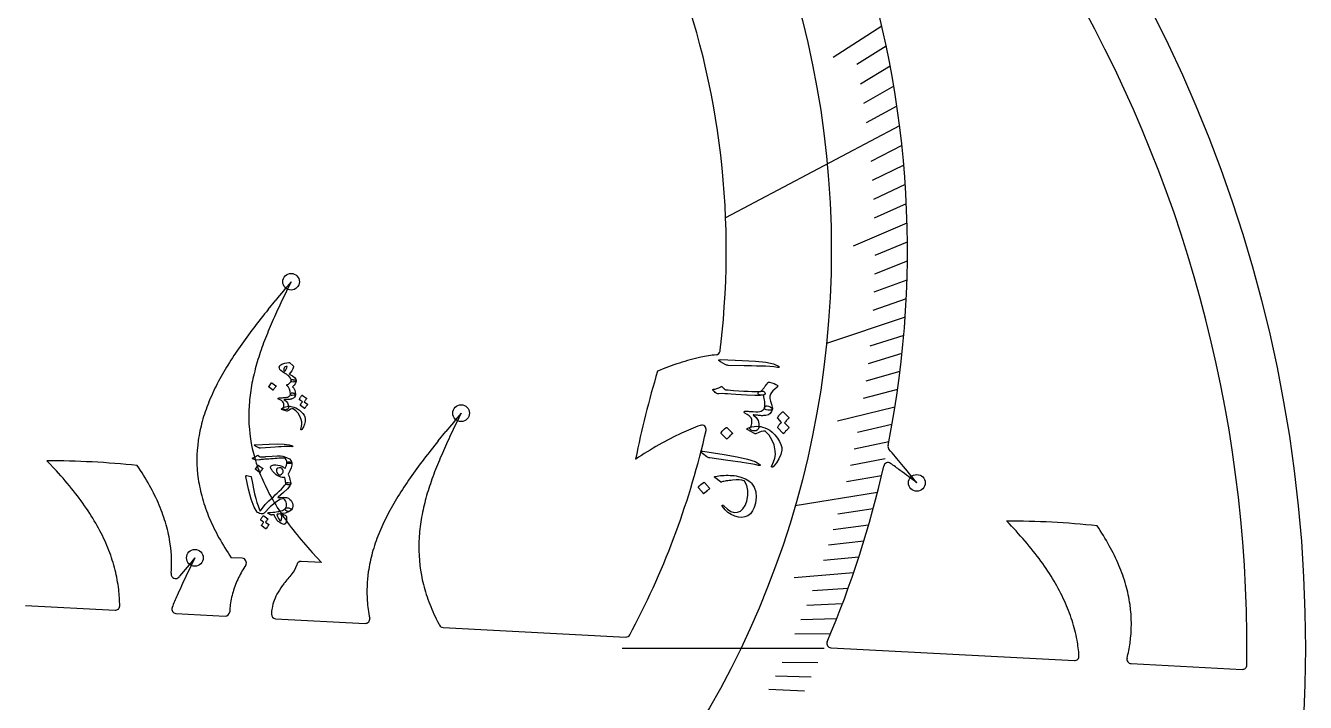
# Model space of a CAD drawing. Header units: millimetres. Extents: x -79 to 79, y -79 to 79.
# Drawn here: x 6.4 to 79.2, y -3.1 to 35.4 of the extents above; entities that cross this region are included whole.
import ezdxf

# ---------------------------------------------------------------- set-up
doc = ezdxf.new("R2010")
doc.units = ezdxf.units.MM
for name, color, linetype in [('CUT_INNER', 6, 'Continuous'), ('CUT_OUTER', 1, 'Continuous'), ('ENGRAVE', 7, 'Continuous'), ('ENGRAVE_FINE', 8, 'Continuous'), ('TEXT', 5, 'Continuous')]:
    doc.layers.add(name, color=color, linetype=linetype)

msp = doc.modelspace()

# ---------------------------------------------------------------- linework, layer by layer
at = {"layer": 'CUT_INNER'}
for points in [[(20.229, 19.267), (20.655, 19.791)], [(29.898, 11.798), (30.324, 12.321)], [(8.182, 10.094), (7.645, 10.662), (7.642, 10.667)], [(41.121, 10.763), (41.117, 10.76)], [(62.216, 7.237), (62.213, 7.241)], [(18.75, 5.123), (18.131, 5.156), (18.125, 5.156)], [(22.725, 5.459), (23.262, 4.891), (23.265, 4.887), (23.26, 4.887), (22.109, 4.947)], [(14.716, 4.275), (14.712, 4.243)], [(15.155, 4.059), (15.188, 4.1)], [(6.432, 2.436), (11.518, 2.169)], [(14.979, 1.988), (17.775, 1.841)], [(20.647, 1.691), (25.738, 1.424)], [(29.919, 1.398), (29.963, 1.32)], [(30.168, 1.192), (40.553, 0.648)], [(52.226, 0.036), (66.064, -0.689)], [(69.287, -0.858), (75.608, -1.189)]]:
    msp.add_lwpolyline(points, dxfattribs=at)
for centre, radius, start, end in [((0.001, 0), 75.876, 359.64876, 61.32502), ((0, 22.632), 56.568, 348.68469, 50.27437), ((0, 22.632), 46.272, 353.32126, 49.91902), ((165.639, -99.524), 187.767, 140.13214, 140.54736), ((153.503, -43.411), 146.787, 154.04271, 154.5048), ((61.088, 0.666), 44.399, 154.51245, 156.03151), ((58.548, -11.752), 49.301, 141.00993, 142.56335), ((44.133, -0.721), 31.15, 142.55676, 144.95849), ((44.21, 8.168), 25.929, 156.02761, 158.59434), ((36.749, 11.091), 17.916, 158.59069, 162.24064), ((36.473, 4.647), 21.795, 144.95022, 148.2782), ((45.667, 16.931), 0.25, 276.62425, 352.79297), ((17.124, 20.573), 29.025, 352.72847, 353.42571), ((31.648, 7.627), 16.125, 148.27005, 152.60834), ((32.569, 12.43), 13.526, 162.24037, 166.98476), ((48.19, 2.154), 14.793, 108.02012, 113.17687), ((47.243, 5.071), 11.726, 101.92069, 108.03234), ((46.398, 9.414), 7.303, 95.51225, 102.4696), ((30.032, 13.018), 10.923, 166.99207, 172.77513), ((91.991, 0.67), 51.865, 163.09328, 168.78176), ((28.385, 9.316), 12.45, 152.60371, 158.01286), ((26.163, 10.214), 10.053, 158.01688, 164.48516), ((28.543, 13.21), 9.421, 172.79364, 179.44642), ((27.806, 13.218), 8.685, 179.45798, 194.12498), ((175.308, -106.993), 187.767, 140.13214, 140.54736), ((163.172, -50.88), 146.787, 154.04271, 154.5048), ((24.744, 10.611), 8.58, 164.50305, 171.88664), ((0.011, 22.627), 46.26, 332.22658, 347.21305), ((49.016, 1.075), 12.348, 110.00977, 115.32206), ((44.88, 12.444), 0.25, 347.16797, 111.02954), ((23.937, 10.725), 7.765, 171.87837, 188.0733), ((68.217, -19.222), 49.301, 141.00993, 142.56335), ((70.757, -6.804), 44.399, 154.51245, 156.03151), ((51.594, -4.564), 18.548, 115.07118, 119.56602), ((28.494, 13.394), 9.394, 194.13919, 201.26108), ((53.879, 0.698), 25.929, 156.02761, 158.59434), ((54.281, -9.31), 24.002, 119.55504, 123.24839), ((55.714, 11.484), 0.25, 168.57833, 220.33819), ((13.109, -24.989), 55.834, 39.41522, 40.56699), ((7.501, -41.198), 51.865, 84.15578, 89.84426), ((0.552, 2.074), 14.793, 29.08262, 34.23937), ((53.802, -8.191), 31.15, 142.55676, 144.95849), ((0.04, 22.618), 56.525, 336.83643, 347.48166), ((55.466, 10.312), 0.25, 54.5864, 167.51953), ((40.547, -10.737), 26.05, 53.18324, 54.67088), ((-88.673, -108.934), 187.767, 39.06964, 39.48486), ((-7.343, -4.168), 21.082, 38.47963, 42.57209), ((24.499, 10.81), 8.333, 188.1106, 195.89565), ((29.801, 13.907), 10.798, 201.28115, 207.81595), ((46.141, -2.822), 21.795, 144.95022, 148.2782), ((46.418, 3.622), 17.916, 158.59069, 162.24064), ((-31.273, -107.79), 146.787, 52.98021, 53.4423), ((-3.675, -1.255), 16.397, 33.57605, 38.48705), ((3.234, 3.562), 11.726, 22.98319, 29.09484), ((31.806, 14.966), 13.066, 207.82345, 213.57814), ((42.237, 4.96), 13.526, 162.24037, 166.98476), ((5.182, 4.39), 9.61, 15.91936, 22.97511), ((25.725, 11.163), 9.61, 195.91936, 202.97511), ((41.317, 0.157), 16.125, 148.27005, 152.60834), ((39.701, 5.548), 10.923, 166.99207, 172.77513), ((-0.899, 0.587), 13.066, 27.82345, 33.57814), ((27.673, 11.991), 11.726, 202.98319, 209.09484), ((34.582, 16.808), 16.397, 213.57605, 218.48705), ((38.054, 1.847), 12.45, 152.60371, 158.01286), ((1.106, 1.647), 10.798, 21.28115, 27.81595), ((6.409, 4.743), 8.333, 8.1106, 15.89565), ((38.25, 19.722), 21.082, 218.47963, 222.57209), ((38.212, 5.74), 9.421, 172.79364, 179.44642), ((62.072, -44.624), 51.865, 84.15578, 89.84426), ((45.041, -9.53), 24.002, 40.61754, 44.31089), ((55.123, -1.352), 14.793, 29.08262, 34.23937), ((6.996, 4.83), 7.739, 355.88672, 8.08694), ((30.355, 13.48), 14.793, 209.08262, 214.23937), ((35.832, 2.745), 10.053, 158.01688, 164.48516), ((37.475, 5.749), 8.685, 179.45798, 194.12498), ((49.184, -5.982), 18.548, 36.13368, 40.62852), ((57.805, 0.137), 11.726, 22.98319, 29.09484), ((2.413, 2.16), 9.394, 14.13919, 21.26108), ((160.172, -115.214), 187.767, 140.13214, 140.54736), ((148.036, -59.101), 146.787, 154.04271, 154.5048), ((18.737, 4.874), 0.25, 326.46444, 87), ((34.413, 3.141), 8.58, 164.50305, 171.88664), ((3.062, 2.328), 8.724, 6.72952, 14.10805), ((24.046, 1.359), 6.117, 146.49352, 154.19067), ((20.692, 5.023), 1.192, 317.64339, 346.11715), ((22.096, 4.697), 0.25, 87.03843, 170.90558), ((52.387, -3.645), 14.583, 30.8048, 36.13895), ((59.753, 0.965), 9.61, 15.91936, 22.97511), ((14.961, 4.217), 0.25, 173.94661, 320.82427), ((55.621, -15.024), 44.399, 154.51245, 156.03151), ((23.321, 1.708), 5.313, 154.18102, 163.50348), ((24.547, 1.054), 4.327, 142.62743, 150.40189), ((26.036, -0.09), 6.204, 135.9996, 142.57153), ((33.646, 3.254), 7.805, 171.90892, 183.96053), ((54.765, -2.226), 11.814, 24.64258, 30.80261), ((4.366, 2.445), 7.416, 359.84384, 7.01502), ((30.397, -3.923), 16.841, 155.68329, 158.2001), ((22.873, 1.844), 4.844, 163.53848, 173.67356), ((23.615, 1.584), 3.255, 150.40401, 159.39027), ((38.163, 5.924), 9.394, 194.13919, 201.26108), ((60.979, 1.318), 8.333, 8.1106, 15.89565), ((11.531, 2.419), 0.25, 267, 1.22307), ((14.993, 2.238), 0.25, 157.94617, 267), ((21.314, 2.001), 3.278, 173.39419, 178.64791), ((22.444, 1.907), 2.034, 169.08934, 178.67855), ((23.021, 1.809), 2.62, 159.43159, 169.38367), ((33.06, 3.198), 7.217, 183.83564, 191.83488), ((39.47, 6.437), 10.798, 201.28115, 207.81595), ((56.415, -1.467), 9.998, 17.76745, 24.62895), ((61.541, 1.403), 7.765, 351.87837, 8.0733), ((17.788, 2.091), 0.25, 267, 357), ((20.66, 1.941), 0.25, 177, 267), ((25.751, 1.674), 0.25, 267, 10.07023), ((57.389, -1.15), 8.973, 10.44243, 17.74129), ((30.182, 1.442), 0.25, 209.20994, 267), ((40.566, 0.897), 0.25, 267, 331.69922), ((16.738, 13.751), 27.324, 331.65591, 332.34941), ((52.239, 0.286), 0.25, 156.97354, 267), ((59.247, -0.855), 7.093, 3.52405, 10.81223), ((62.436, 1.219), 6.854, 345.04267, 352.34292), ((66.077, -0.44), 0.25, 267, 4.8306), ((69.3, -0.608), 0.25, 166.38185, 267), ((34.531, -0.317), 41.345, 359.1323, 359.79583), ((75.621, -0.94), 0.25, 267, 359.12109)]:
    msp.add_arc(centre, radius, start, end, dxfattribs=at)
at = {"layer": 'CUT_OUTER'}
msp.add_circle((0, 0), 79.2, dxfattribs=at)
at = {"layer": 'ENGRAVE'}
for points in [[(56.125, 29.697), (46.236, 24.465)], [(56.44, 18.827), (51.975, 17.337)], [(54.868, 8.867), (50.185, 8.11)], [(51.843, 0), (40.36, 0)]]:
    msp.add_lwpolyline(points, dxfattribs=at)
for centre, radius in [((0, 22.632), 52.244), ((21.525, 20.84), 0.475), ((31.193, 13.37), 0.475), ((57.107, 9.407), 0.475), ((16.058, 5.149), 0.475)]:
    msp.add_circle(centre, radius, dxfattribs=at)
at = {"layer": 'ENGRAVE_FINE'}
for points in [[(55.115, 35.369), (52.344, 33.591)], [(55.367, 34.226), (53.687, 33.188)], [(55.593, 33.087), (53.894, 32.076)], [(55.795, 31.953), (54.076, 30.968)], [(55.972, 30.822), (54.234, 29.866)], [(56.255, 28.578), (54.482, 27.677)], [(56.361, 27.465), (54.571, 26.593)], [(56.445, 26.358), (54.639, 25.515)], [(56.507, 25.259), (54.685, 24.444)], [(56.547, 24.166), (53.479, 22.855)], [(56.566, 23.081), (54.714, 22.326)], [(56.565, 22.005), (54.698, 21.279)], [(56.543, 20.937), (54.663, 20.241)], [(56.501, 19.877), (54.608, 19.211)], [(56.36, 17.785), (54.443, 17.18)], [(56.262, 16.754), (54.333, 16.179)], [(56.146, 15.732), (54.206, 15.188)], [(56.012, 14.72), (54.062, 14.207)], [(55.861, 13.718), (52.589, 12.914)], [(55.694, 12.726), (53.726, 12.277)], [(55.511, 11.745), (53.534, 11.327)], [(55.312, 10.775), (53.327, 10.388)], [(55.097, 9.815), (53.106, 9.461)], [(54.624, 7.929), (52.62, 7.638)], [(54.366, 7.003), (52.357, 6.744)], [(54.095, 6.087), (52.081, 5.861)], [(53.81, 5.183), (51.792, 4.989)], [(53.512, 4.291), (50.136, 4.02)], [(53.202, 3.409), (51.178, 3.28)], [(52.88, 2.54), (50.854, 2.442)], [(52.546, 1.682), (50.518, 1.617)], [(52.2, 0.835), (50.172, 0.803)], [(51.476, -0.824), (49.448, -0.791)], [(51.098, -1.635), (49.071, -1.571)], [(50.711, -2.436), (48.685, -2.338)]]:
    msp.add_lwpolyline(points, dxfattribs=at)
at = {"layer": 'TEXT'}
for points in [[(20.853, 15.989), (20.894, 16.086), (20.997, 16.163), (21.163, 16.219), (21.392, 16.255), (21.408, 16.256), (21.422, 16.254), (21.435, 16.25), (21.445, 16.243), (21.653, 16.058), (21.666, 16.045), (21.673, 16.031), (21.675, 16.015), (21.672, 15.997), (21.626, 15.881), (21.569, 15.773), (21.501, 15.673), (21.423, 15.58), (21.599, 15.493), (21.724, 15.401), (21.796, 15.304), (21.817, 15.203), (21.812, 15.192), (21.799, 15.181), (21.778, 15.17), (21.748, 15.159), (21.676, 15.144), (21.618, 15.14), (21.575, 15.147), (21.546, 15.166), (21.54, 15.177), (21.536, 15.189), (21.534, 15.203), (21.533, 15.218), (21.525, 15.29), (21.495, 15.362), (21.444, 15.433), (21.371, 15.504), (21.329, 15.536), (21.259, 15.584), (21.161, 15.647), (21.035, 15.727), (20.953, 15.789), (20.895, 15.853), (20.862, 15.92), (20.853, 15.989)], [(21.15, 15.746), (21.203, 15.803), (21.247, 15.868), (21.282, 15.941), (21.31, 16.022), (21.248, 16.021), (21.196, 16.007), (21.156, 15.98), (21.126, 15.94), (21.109, 15.894), (21.107, 15.846), (21.121, 15.797), (21.15, 15.746)], [(45.947, 16.285), (45.862, 16.342), (45.835, 16.383), (45.866, 16.406), (45.955, 16.413), (47.179, 16.36), (47.93, 16.328), (48.526, 16.265), (48.965, 16.169), (49.247, 16.039), (49.269, 16.019), (49.28, 16.002), (49.28, 15.989), (49.269, 15.979), (49.254, 15.973), (49.234, 15.969), (49.21, 15.968), (49.182, 15.971), (48.969, 16), (48.741, 16.02), (48.498, 16.033), (48.241, 16.038), (48.175, 16.041), (47.994, 16.046), (47.699, 16.054), (47.29, 16.065), (46.382, 16.085), (46.334, 16.089), (46.291, 16.098), (46.252, 16.11), (46.217, 16.127)], [(20.272, 14.848), (20.268, 14.852), (20.266, 14.857), (20.266, 14.865), (20.267, 14.873), (20.295, 14.933), (20.329, 14.989), (20.367, 15.042), (20.411, 15.09), (20.418, 15.095), (20.424, 15.096), (20.43, 15.095), (20.437, 15.092), (20.668, 14.931), (20.674, 14.925), (20.675, 14.918), (20.671, 14.91), (20.664, 14.9), (20.657, 14.891), (20.647, 14.878), (20.633, 14.859), (20.616, 14.836), (20.596, 14.807), (20.572, 14.773), (20.544, 14.732), (20.513, 14.687), (20.508, 14.681), (20.503, 14.678), (20.499, 14.678), (20.494, 14.681)], [(21.533, 15.218), (21.543, 15.242), (21.552, 15.26), (21.562, 15.271), (21.571, 15.276), (21.585, 15.277), (21.603, 15.277), (21.623, 15.275), (21.647, 15.272), (21.722, 15.256), (21.775, 15.239), (21.807, 15.221), (21.817, 15.203), (21.8, 15.118), (21.76, 15.035), (21.695, 14.953), (21.607, 14.873), (21.68, 14.787), (21.732, 14.686), (21.765, 14.568), (21.777, 14.434), (21.773, 14.42), (21.763, 14.409), (21.748, 14.4), (21.727, 14.396), (21.593, 14.377), (21.579, 14.375), (21.563, 14.377), (21.546, 14.383), (21.528, 14.393), (21.514, 14.404), (21.504, 14.417), (21.497, 14.432), (21.493, 14.449), (21.478, 14.609), (21.442, 14.742), (21.386, 14.848), (21.309, 14.926), (21.299, 14.935), (21.292, 14.946), (21.288, 14.958), (21.287, 14.972), (21.289, 14.984), (21.295, 14.992), (21.304, 14.997), (21.316, 14.998), (21.328, 14.998), (21.339, 14.999), (21.347, 15), (21.355, 15.003), (21.421, 15.052), (21.473, 15.105), (21.51, 15.16), (21.533, 15.218)], [(46.675, 14.667), (46.99, 14.644), (47.27, 14.626), (47.515, 14.612), (47.725, 14.603), (47.901, 14.597), (48.041, 14.596), (48.146, 14.599), (48.216, 14.606), (48.306, 14.618), (48.379, 14.612), (48.432, 14.587), (48.468, 14.544), (48.484, 14.495), (48.477, 14.454), (48.449, 14.422), (48.398, 14.398), (48.216, 14.372), (47.891, 14.367), (47.422, 14.385), (46.811, 14.427), (46.548, 14.45), (46.338, 14.467), (46.181, 14.478), (46.077, 14.483), (45.842, 14.471), (45.801, 14.472), (45.764, 14.476), (45.733, 14.486), (45.706, 14.5), (45.642, 14.553), (45.593, 14.594), (45.558, 14.623), (45.538, 14.64), (45.509, 14.674), (45.502, 14.699), (45.514, 14.716), (45.548, 14.725), (45.64, 14.735), (45.739, 14.763), (45.844, 14.808), (45.957, 14.871), (45.979, 14.883), (46, 14.886), (46.019, 14.881), (46.037, 14.867), (46.058, 14.847), (46.078, 14.828), (46.096, 14.811), (46.113, 14.794), (46.129, 14.778), (46.143, 14.764), (46.156, 14.751), (46.167, 14.739), (46.187, 14.721), (46.207, 14.708), (46.228, 14.699), (46.25, 14.695), (46.3, 14.693), (46.387, 14.688), (46.512, 14.679), (46.675, 14.667)], [(48.077, 14.468), (48.081, 14.526), (48.104, 14.569), (48.144, 14.597), (48.201, 14.609), (48.23, 14.614), (48.259, 14.628), (48.289, 14.652), (48.32, 14.685), (48.337, 14.706), (48.356, 14.73), (48.376, 14.756), (48.399, 14.784), (48.423, 14.814), (48.448, 14.847), (48.473, 14.882), (48.499, 14.92), (48.548, 14.99), (48.588, 15.046), (48.621, 15.086), (48.645, 15.11), (48.666, 15.127), (48.685, 15.136), (48.705, 15.138), (48.724, 15.134), (48.868, 15.09), (48.991, 15.048), (49.092, 15.007), (49.172, 14.967), (49.182, 14.959), (49.188, 14.947), (49.19, 14.932), (49.189, 14.913), (49.184, 14.89), (49.179, 14.872), (49.172, 14.859), (49.164, 14.85), (49.029, 14.742), (48.919, 14.638), (48.836, 14.537), (48.779, 14.441), (48.753, 14.338), (48.755, 14.209), (48.785, 14.055), (48.843, 13.875), (48.871, 13.788), (48.89, 13.713), (48.897, 13.652), (48.895, 13.603), (48.886, 13.581), (48.871, 13.563), (48.848, 13.552), (48.818, 13.545), (48.651, 13.534), (48.535, 13.554), (48.469, 13.604), (48.454, 13.684), (48.459, 13.766), (48.461, 13.85), (48.46, 13.937), (48.455, 14.026), (48.446, 14.118), (48.433, 14.211), (48.416, 14.307), (48.394, 14.404), (48.257, 14.397), (48.158, 14.406), (48.098, 14.429), (48.077, 14.468)], [(20.788, 14.201), (20.794, 14.215), (20.805, 14.225), (20.82, 14.231), (20.84, 14.233), (20.854, 14.235), (20.873, 14.236), (20.898, 14.238), (20.928, 14.24), (20.962, 14.242), (21.003, 14.245), (21.047, 14.248), (21.097, 14.252), (21.192, 14.259), (21.272, 14.271), (21.336, 14.286), (21.384, 14.306), (21.423, 14.331), (21.454, 14.363), (21.477, 14.402), (21.493, 14.449), (21.51, 14.492), (21.536, 14.518), (21.572, 14.528), (21.617, 14.521), (21.688, 14.499), (21.738, 14.477), (21.767, 14.457), (21.777, 14.437), (21.76, 14.345), (21.721, 14.272), (21.659, 14.216), (21.574, 14.179), (21.547, 14.173), (21.519, 14.167), (21.489, 14.161), (21.457, 14.155), (21.423, 14.15), (21.387, 14.147), (21.35, 14.144), (21.309, 14.143), (21.27, 14.141), (21.236, 14.14), (21.206, 14.139), (21.18, 14.138), (21.159, 14.137), (21.142, 14.137), (21.132, 14.136), (21.126, 14.136), (21.123, 14.136), (21.122, 14.136), (21.121, 14.135), (21.121, 14.133), (21.122, 14.132), (21.125, 14.129), (21.129, 14.126), (21.135, 14.123), (21.245, 14.054), (21.323, 13.962), (21.369, 13.85), (21.382, 13.715), (21.372, 13.659), (21.348, 13.616), (21.307, 13.586), (21.251, 13.57), (21.201, 13.567), (21.159, 13.571), (21.124, 13.581), (21.098, 13.598), (21.08, 13.617), (21.07, 13.637), (21.07, 13.656), (21.08, 13.674), (21.091, 13.69), (21.1, 13.704), (21.105, 13.716), (21.108, 13.726), (21.116, 13.818), (21.11, 13.896), (21.091, 13.963), (21.06, 14.017), (21.028, 14.049), (20.976, 14.083), (20.905, 14.12), (20.814, 14.159), (20.8, 14.166), (20.791, 14.175), (20.787, 14.187), (20.788, 14.201)], [(22.011, 14.137), (22.007, 14.142), (22.005, 14.147), (22.004, 14.154), (22.006, 14.163), (22.019, 14.193), (22.033, 14.223), (22.049, 14.251), (22.065, 14.278), (22.083, 14.305), (22.103, 14.33), (22.124, 14.355), (22.147, 14.38), (22.153, 14.384), (22.16, 14.386), (22.168, 14.385), (22.175, 14.382), (22.407, 14.218), (22.41, 14.213), (22.409, 14.207), (22.406, 14.199), (22.399, 14.19), (22.393, 14.183), (22.384, 14.172), (22.373, 14.157), (22.36, 14.138), (22.344, 14.114), (22.325, 14.086), (22.303, 14.053), (22.279, 14.016), (22.459, 13.886), (22.464, 13.88), (22.465, 13.873), (22.462, 13.865), (22.454, 13.855), (22.447, 13.847), (22.437, 13.833), (22.423, 13.815), (22.406, 13.791), (22.386, 13.762), (22.362, 13.728), (22.335, 13.688), (22.304, 13.642), (22.299, 13.637), (22.294, 13.635), (22.289, 13.636), (22.285, 13.639), (22.063, 13.806), (22.059, 13.81), (22.057, 13.816), (22.057, 13.823), (22.058, 13.832), (22.068, 13.857), (22.079, 13.883), (22.092, 13.907), (22.106, 13.93), (22.121, 13.953), (22.137, 13.974), (22.154, 13.995), (22.172, 14.015)], [(22.14, 12.443), (22.133, 12.434), (22.126, 12.427), (22.118, 12.422), (22.11, 12.42), (22.104, 12.419), (22.098, 12.421), (22.091, 12.425), (22.085, 12.43), (22.082, 12.436), (22.081, 12.443), (22.081, 12.452), (22.084, 12.462), (22.125, 12.607), (22.142, 12.746), (22.137, 12.877), (22.109, 13.001), (22.028, 13.195), (21.925, 13.362), (21.799, 13.502), (21.652, 13.616), (21.649, 13.617), (21.646, 13.619), (21.644, 13.62), (21.642, 13.621), (21.641, 13.622), (21.639, 13.622), (21.638, 13.623), (21.636, 13.623), (21.572, 13.616), (21.497, 13.59), (21.41, 13.544), (21.313, 13.479), (21.307, 13.476), (21.301, 13.475), (21.297, 13.476), (21.294, 13.477), (20.977, 13.585), (20.965, 13.595), (20.974, 13.613), (21.004, 13.636), (21.054, 13.666), (21.129, 13.702), (21.211, 13.73), (21.3, 13.749), (21.397, 13.759), (21.451, 13.759), (21.518, 13.752), (21.598, 13.737), (21.692, 13.715), (21.791, 13.679), (21.894, 13.623), (21.999, 13.546), (22.107, 13.45), (22.203, 13.347), (22.272, 13.248), (22.316, 13.153), (22.333, 13.062), (22.328, 12.903), (22.294, 12.747), (22.231, 12.594), (22.14, 12.443)], [(47.298, 13.447), (47.311, 13.467), (47.33, 13.48), (47.355, 13.486), (47.387, 13.486), (47.409, 13.484), (47.439, 13.482), (47.478, 13.48), (47.525, 13.476), (47.58, 13.473), (47.643, 13.468), (47.714, 13.463), (47.792, 13.458), (47.943, 13.449), (48.07, 13.45), (48.174, 13.461), (48.254, 13.482), (48.319, 13.513), (48.374, 13.557), (48.419, 13.614), (48.454, 13.684), (48.489, 13.749), (48.536, 13.786), (48.593, 13.794), (48.663, 13.774), (48.769, 13.724), (48.843, 13.68), (48.885, 13.641), (48.895, 13.608), (48.85, 13.465), (48.772, 13.356), (48.663, 13.281), (48.522, 13.241), (48.479, 13.236), (48.433, 13.233), (48.385, 13.23), (48.334, 13.228), (48.28, 13.228), (48.224, 13.23), (48.164, 13.234), (48.101, 13.241), (48.039, 13.248), (47.985, 13.254), (47.938, 13.259), (47.897, 13.263), (47.864, 13.266), (47.838, 13.268), (47.821, 13.27), (47.812, 13.272), (47.808, 13.272), (47.805, 13.272), (47.804, 13.27), (47.804, 13.268), (47.806, 13.265), (47.809, 13.261), (47.815, 13.255), (47.823, 13.249), (47.98, 13.116), (48.081, 12.955), (48.126, 12.767), (48.114, 12.553), (48.085, 12.467), (48.036, 12.405), (47.965, 12.369), (47.874, 12.358), (47.795, 12.365), (47.73, 12.381), (47.679, 12.406), (47.642, 12.438), (47.618, 12.474), (47.609, 12.506), (47.614, 12.536), (47.632, 12.562), (47.655, 12.584), (47.672, 12.604), (47.683, 12.621), (47.689, 12.637), (47.723, 12.777), (47.733, 12.901), (47.719, 13.008), (47.682, 13.1), (47.639, 13.157), (47.566, 13.223), (47.464, 13.296), (47.33, 13.376), (47.309, 13.39), (47.297, 13.406), (47.293, 13.426), (47.298, 13.447)], [(49.196, 13.079), (49.191, 13.086), (49.189, 13.096), (49.19, 13.107), (49.194, 13.121), (49.221, 13.167), (49.251, 13.211), (49.281, 13.253), (49.313, 13.294), (49.347, 13.332), (49.383, 13.37), (49.422, 13.406), (49.462, 13.441), (49.474, 13.447), (49.485, 13.448), (49.496, 13.445), (49.507, 13.438), (49.834, 13.124), (49.837, 13.116), (49.835, 13.107), (49.828, 13.094), (49.815, 13.08), (49.804, 13.071), (49.788, 13.055), (49.767, 13.033), (49.742, 13.005), (49.712, 12.97), (49.676, 12.928), (49.635, 12.879), (49.588, 12.824), (49.837, 12.574), (49.844, 12.563), (49.844, 12.551), (49.837, 12.538), (49.822, 12.524), (49.809, 12.511), (49.79, 12.492), (49.764, 12.465), (49.732, 12.431), (49.693, 12.389), (49.647, 12.339), (49.594, 12.28), (49.534, 12.213), (49.525, 12.207), (49.517, 12.205), (49.51, 12.207), (49.504, 12.214), (49.199, 12.535), (49.194, 12.543), (49.192, 12.552), (49.194, 12.564), (49.197, 12.577), (49.219, 12.617), (49.243, 12.654), (49.269, 12.69), (49.296, 12.725), (49.325, 12.758), (49.355, 12.789), (49.387, 12.819), (49.419, 12.847)], [(45.982, 12.222), (45.977, 12.23), (45.975, 12.239), (45.977, 12.249), (45.981, 12.262), (46.04, 12.345), (46.106, 12.421), (46.179, 12.489), (46.259, 12.551), (46.271, 12.556), (46.281, 12.558), (46.291, 12.555), (46.299, 12.547), (46.62, 12.243), (46.627, 12.233), (46.627, 12.222), (46.619, 12.21), (46.604, 12.197), (46.592, 12.185), (46.572, 12.168), (46.546, 12.143), (46.514, 12.112), (46.474, 12.074), (46.428, 12.028), (46.375, 11.974), (46.315, 11.913), (46.306, 11.905), (46.297, 11.902), (46.29, 11.904), (46.284, 11.91)], [(48.936, 10.328), (48.922, 10.315), (48.908, 10.306), (48.895, 10.301), (48.882, 10.299), (48.872, 10.301), (48.863, 10.306), (48.855, 10.313), (48.847, 10.324), (48.844, 10.334), (48.844, 10.346), (48.847, 10.36), (48.855, 10.375), (48.963, 10.596), (49.033, 10.812), (49.064, 11.024), (49.057, 11.231), (48.986, 11.564), (48.87, 11.858), (48.712, 12.114), (48.51, 12.33), (48.506, 12.334), (48.502, 12.336), (48.499, 12.339), (48.497, 12.341), (48.495, 12.342), (48.492, 12.344), (48.49, 12.345), (48.488, 12.345), (48.386, 12.35), (48.262, 12.327), (48.116, 12.277), (47.947, 12.199), (47.937, 12.197), (47.928, 12.197), (47.922, 12.198), (47.916, 12.2), (47.45, 12.449), (47.435, 12.468), (47.453, 12.493), (47.505, 12.522), (47.59, 12.556), (47.716, 12.594), (47.851, 12.617), (47.995, 12.625), (48.148, 12.618), (48.232, 12.605), (48.335, 12.577), (48.457, 12.535), (48.597, 12.478), (48.743, 12.397), (48.889, 12.282), (49.034, 12.134), (49.178, 11.952), (49.299, 11.762), (49.38, 11.584), (49.421, 11.42), (49.423, 11.268), (49.369, 11.014), (49.269, 10.771), (49.125, 10.543), (48.936, 10.328)], [(19.496, 10.708), (19.446, 10.732), (19.406, 10.751), (19.376, 10.764), (19.357, 10.772), (19.345, 10.779), (19.337, 10.786), (19.332, 10.795), (19.331, 10.805), (19.333, 10.817), (19.34, 10.826), (19.35, 10.833), (19.364, 10.838), (19.433, 10.861), (19.495, 10.889), (19.551, 10.923), (19.601, 10.962), (19.617, 10.973), (19.634, 10.975), (19.653, 10.969), (19.673, 10.955), (19.767, 10.88), (19.811, 10.883), (19.854, 10.885), (19.897, 10.888), (19.938, 10.89), (19.979, 10.893), (20.019, 10.896), (20.058, 10.898), (20.097, 10.901), (20.453, 10.926), (20.731, 10.938), (20.931, 10.937), (21.052, 10.924), (21.271, 10.853), (21.43, 10.767), (21.531, 10.665), (21.573, 10.549), (21.573, 10.546), (21.573, 10.543), (21.573, 10.539), (21.572, 10.536), (21.554, 10.518), (21.512, 10.509), (21.449, 10.507), (21.363, 10.512), (21.331, 10.517), (21.308, 10.527), (21.294, 10.543), (21.289, 10.564), (21.278, 10.645), (21.252, 10.713), (21.213, 10.768), (21.16, 10.811), (21.094, 10.811), (21.019, 10.81), (20.934, 10.808), (20.841, 10.804), (20.738, 10.798), (20.628, 10.791), (20.508, 10.782), (20.381, 10.773), (20.256, 10.764), (20.143, 10.756), (20.043, 10.748), (19.956, 10.741), (19.881, 10.735), (19.819, 10.73), (19.77, 10.726), (19.734, 10.724), (19.553, 10.702), (19.535, 10.702), (19.52, 10.703), (19.506, 10.705), (19.496, 10.708)], [(19.506, 11.491), (19.449, 11.524), (19.43, 11.55), (19.448, 11.567), (19.504, 11.577), (20.279, 11.609), (20.756, 11.627), (21.134, 11.617), (21.416, 11.578), (21.601, 11.511), (21.616, 11.5), (21.624, 11.49), (21.625, 11.482), (21.618, 11.475), (21.609, 11.47), (21.597, 11.467), (21.582, 11.466), (21.564, 11.466), (21.428, 11.473), (21.283, 11.474), (21.129, 11.47), (20.967, 11.459), (20.924, 11.457), (20.81, 11.451), (20.623, 11.44), (20.364, 11.424), (19.791, 11.385), (19.76, 11.385), (19.732, 11.388), (19.707, 11.394), (19.684, 11.403)], [(44.922, 11.079), (44.843, 11.146), (44.821, 11.189), (44.855, 11.209), (44.944, 11.205), (46.154, 11.013), (46.897, 10.895), (47.481, 10.765), (47.906, 10.619), (48.172, 10.458), (48.191, 10.435), (48.2, 10.418), (48.199, 10.405), (48.187, 10.396), (48.171, 10.391), (48.151, 10.39), (48.127, 10.392), (48.1, 10.398), (47.891, 10.451), (47.667, 10.497), (47.427, 10.538), (47.173, 10.572), (47.107, 10.582), (46.927, 10.608), (46.635, 10.649), (46.23, 10.707), (45.331, 10.83), (45.284, 10.84), (45.242, 10.854), (45.204, 10.871), (45.172, 10.892)], [(19.515, 10.161), (19.511, 10.165), (19.509, 10.171), (19.509, 10.178), (19.51, 10.186), (19.538, 10.246), (19.571, 10.302), (19.61, 10.355), (19.654, 10.403), (19.66, 10.408), (19.667, 10.409), (19.673, 10.409), (19.679, 10.405), (19.911, 10.244), (19.916, 10.238), (19.917, 10.231), (19.914, 10.223), (19.906, 10.213), (19.899, 10.204), (19.889, 10.191), (19.875, 10.172), (19.858, 10.149), (19.838, 10.12), (19.814, 10.086), (19.787, 10.046), (19.756, 10), (19.751, 9.993), (19.746, 9.991), (19.741, 9.991), (19.737, 9.994)], [(20.363, 10.312), (20.363, 10.317), (20.364, 10.321), (20.365, 10.325), (20.366, 10.328), (20.367, 10.331), (20.368, 10.334), (20.369, 10.337), (20.371, 10.34), (20.401, 10.373), (20.441, 10.399), (20.491, 10.417), (20.549, 10.429), (20.668, 10.435), (20.782, 10.424), (20.892, 10.396), (20.997, 10.352), (21.022, 10.339), (21.046, 10.325), (21.071, 10.311), (21.095, 10.296), (21.12, 10.28), (21.144, 10.263), (21.169, 10.246), (21.193, 10.228), (21.212, 10.275), (21.229, 10.32), (21.244, 10.365), (21.258, 10.407), (21.269, 10.449), (21.278, 10.489), (21.285, 10.527), (21.289, 10.564), (21.295, 10.578), (21.31, 10.588), (21.335, 10.595), (21.37, 10.597), (21.458, 10.598), (21.521, 10.589), (21.559, 10.573), (21.573, 10.549), (21.565, 10.414), (21.526, 10.262), (21.457, 10.094), (21.356, 9.909), (21.383, 9.844), (21.409, 9.771), (21.435, 9.691), (21.46, 9.604), (21.483, 9.516), (21.499, 9.446), (21.509, 9.393), (21.511, 9.358), (21.505, 9.34), (21.491, 9.326), (21.469, 9.314), (21.438, 9.305), (21.421, 9.302), (21.403, 9.3), (21.386, 9.3), (21.369, 9.3), (21.351, 9.303), (21.334, 9.305), (21.317, 9.308), (21.3, 9.312), (21.268, 9.323), (21.246, 9.337), (21.232, 9.354), (21.227, 9.373), (21.221, 9.418), (21.215, 9.463), (21.208, 9.506), (21.2, 9.548), (21.191, 9.589), (21.182, 9.63), (21.173, 9.671), (21.163, 9.711), (21.092, 9.709), (21.018, 9.717), (20.943, 9.736), (20.865, 9.764), (20.803, 9.795), (20.743, 9.831), (20.685, 9.87), (20.63, 9.914), (20.576, 9.963), (20.525, 10.017), (20.477, 10.077), (20.43, 10.141), (20.399, 10.191), (20.378, 10.236), (20.366, 10.277), (20.363, 10.312)], [(20.69, 10.153), (20.69, 10.079), (20.714, 10.007), (20.763, 9.938), (20.836, 9.87), (20.861, 9.858), (20.892, 9.859), (20.931, 9.872), (20.977, 9.898), (21.02, 9.933), (21.051, 9.97), (21.071, 10.011), (21.079, 10.053), (21.074, 10.101), (21.054, 10.153), (21.018, 10.208), (20.967, 10.268), (20.862, 10.269), (20.78, 10.25), (20.723, 10.211), (20.69, 10.153)], [(18.958, 9.789), (18.959, 9.797), (18.961, 9.805), (18.965, 9.811), (18.969, 9.816), (18.977, 9.823), (18.988, 9.826), (19.001, 9.826), (19.017, 9.823), (19.232, 9.777), (19.242, 9.774), (19.25, 9.768), (19.256, 9.759), (19.259, 9.748), (19.325, 9.395), (19.391, 9.074), (19.456, 8.784), (19.521, 8.525), (19.585, 8.299), (19.649, 8.104), (19.713, 7.94), (19.777, 7.809), (19.895, 7.98), (20.059, 8.173), (20.269, 8.387), (20.524, 8.623), (20.631, 8.72), (20.741, 8.825), (20.855, 8.936), (20.973, 9.054), (21.079, 9.165), (21.157, 9.255), (21.206, 9.323), (21.227, 9.37), (21.251, 9.417), (21.297, 9.438), (21.365, 9.433), (21.456, 9.402), (21.48, 9.389), (21.497, 9.377), (21.507, 9.366), (21.51, 9.355), (21.462, 9.241), (21.327, 9.078), (21.105, 8.866), (20.795, 8.605), (20.785, 8.59), (20.782, 8.579), (20.785, 8.572), (20.796, 8.571), (20.945, 8.584), (21.074, 8.589), (21.182, 8.587), (21.271, 8.577), (21.327, 8.558), (21.378, 8.533), (21.424, 8.504), (21.464, 8.469), (21.526, 8.4), (21.573, 8.327), (21.605, 8.249), (21.622, 8.167), (21.626, 8.076), (21.615, 7.996), (21.587, 7.928), (21.543, 7.871), (21.475, 7.813), (21.41, 7.781), (21.348, 7.774), (21.29, 7.793), (21.229, 7.833), (21.194, 7.874), (21.186, 7.914), (21.203, 7.955), (21.239, 8.016), (21.261, 8.083), (21.27, 8.157), (21.265, 8.236), (21.247, 8.316), (21.216, 8.388), (21.172, 8.454), (21.116, 8.513), (20.894, 8.455), (20.633, 8.3), (20.331, 8.046), (19.989, 7.694), (19.958, 7.667), (19.921, 7.652), (19.879, 7.648), (19.832, 7.654), (19.74, 7.676), (19.67, 7.698), (19.622, 7.718), (19.596, 7.736), (19.424, 8.036), (19.261, 8.476), (19.107, 9.057), (18.961, 9.779), (18.961, 9.78), (18.96, 9.782), (18.96, 9.783), (18.959, 9.784), (18.959, 9.785), (18.958, 9.786), (18.958, 9.787), (18.958, 9.789)], [(45.654, 9.776), (45.746, 9.792), (45.841, 9.806), (45.94, 9.819), (46.041, 9.829), (46.147, 9.836), (46.256, 9.84), (46.37, 9.841), (46.488, 9.837), (46.605, 9.831), (46.719, 9.819), (46.831, 9.802), (46.94, 9.78), (47.047, 9.753), (47.153, 9.72), (47.257, 9.682), (47.359, 9.639), (47.463, 9.585), (47.557, 9.525), (47.64, 9.458), (47.712, 9.385), (47.86, 9.162), (47.946, 8.899), (47.969, 8.594), (47.928, 8.249), (47.862, 8.01), (47.768, 7.812), (47.645, 7.655), (47.495, 7.539), (47.328, 7.471), (47.148, 7.444), (46.958, 7.459), (46.756, 7.516), (46.553, 7.612), (46.368, 7.734), (46.201, 7.884), (46.051, 8.06), (46.035, 8.086), (46.029, 8.107), (46.032, 8.125), (46.045, 8.14), (46.065, 8.151), (46.087, 8.149), (46.111, 8.133), (46.138, 8.105), (46.337, 7.914), (46.531, 7.788), (46.72, 7.729), (46.905, 7.737), (47.073, 7.807), (47.218, 7.936), (47.339, 8.124), (47.434, 8.37), (47.496, 8.685), (47.496, 8.98), (47.435, 9.256), (47.313, 9.511), (47.308, 9.518), (47.299, 9.523), (47.288, 9.528), (47.273, 9.533), (47.15, 9.559), (47.003, 9.573), (46.831, 9.573), (46.634, 9.561), (46.534, 9.552), (46.44, 9.541), (46.353, 9.531), (46.273, 9.52), (46.199, 9.508), (46.133, 9.494), (46.074, 9.48), (46.021, 9.464), (45.994, 9.457), (45.971, 9.456), (45.951, 9.459), (45.934, 9.469), (45.62, 9.71), (45.603, 9.729), (45.603, 9.746), (45.62, 9.762), (45.654, 9.776)], [(44.688, 9.132), (44.683, 9.139), (44.682, 9.148), (44.684, 9.159), (44.689, 9.171), (44.753, 9.248), (44.824, 9.319), (44.902, 9.381), (44.986, 9.437), (44.998, 9.441), (45.008, 9.441), (45.018, 9.438), (45.026, 9.43), (45.325, 9.106), (45.331, 9.095), (45.33, 9.084), (45.322, 9.073), (45.306, 9.061), (45.293, 9.051), (45.272, 9.034), (45.245, 9.012), (45.21, 8.984), (45.168, 8.949), (45.119, 8.907), (45.063, 8.858), (44.998, 8.802), (44.989, 8.795), (44.98, 8.792), (44.973, 8.795), (44.967, 8.801)], [(19.807, 7.292), (19.803, 7.296), (19.801, 7.302), (19.8, 7.309), (19.802, 7.318), (19.815, 7.348), (19.829, 7.378), (19.845, 7.406), (19.861, 7.433), (19.88, 7.46), (19.899, 7.485), (19.92, 7.51), (19.943, 7.535), (19.949, 7.539), (19.956, 7.541), (19.964, 7.54), (19.971, 7.537), (20.203, 7.373), (20.206, 7.368), (20.205, 7.362), (20.202, 7.354), (20.195, 7.345), (20.189, 7.338), (20.18, 7.327), (20.169, 7.312), (20.156, 7.293), (20.14, 7.269), (20.121, 7.241), (20.1, 7.208), (20.075, 7.171), (20.255, 7.041), (20.26, 7.035), (20.261, 7.028), (20.258, 7.02), (20.25, 7.01), (20.243, 7.002), (20.233, 6.988), (20.22, 6.97), (20.203, 6.946), (20.182, 6.917), (20.158, 6.883), (20.131, 6.843), (20.1, 6.797), (20.095, 6.792), (20.09, 6.79), (20.085, 6.791), (20.081, 6.795), (19.859, 6.961), (19.855, 6.965), (19.853, 6.971), (19.853, 6.978), (19.854, 6.987), (19.864, 7.013), (19.875, 7.037), (19.888, 7.062), (19.902, 7.085), (19.917, 7.108), (19.933, 7.129), (19.95, 7.15), (19.968, 7.17)], [(21.207, 7.958), (21.239, 7.985), (21.284, 7.998), (21.34, 7.997), (21.407, 7.982), (21.482, 7.956), (21.53, 7.929), (21.55, 7.902), (21.543, 7.874), (21.464, 7.8), (21.346, 7.74), (21.189, 7.693), (20.992, 7.66), (21.104, 7.62), (21.187, 7.578), (21.239, 7.535), (21.261, 7.491), (21.264, 7.468), (21.266, 7.443), (21.266, 7.416), (21.265, 7.388), (21.263, 7.358), (21.261, 7.327), (21.259, 7.295), (21.255, 7.261), (21.247, 7.201), (21.236, 7.154), (21.225, 7.12), (21.212, 7.099), (21.176, 7.07), (21.141, 7.053), (21.107, 7.048), (21.074, 7.055), (20.966, 7.106), (20.881, 7.149), (20.821, 7.186), (20.785, 7.216), (20.752, 7.255), (20.72, 7.296), (20.69, 7.34), (20.662, 7.385), (20.635, 7.433), (20.609, 7.484), (20.585, 7.537), (20.562, 7.594), (20.438, 7.585), (20.413, 7.583), (20.39, 7.584), (20.37, 7.588), (20.353, 7.595), (20.215, 7.669), (20.198, 7.684), (20.2, 7.697), (20.22, 7.708), (20.259, 7.717), (20.381, 7.729), (20.493, 7.741), (20.594, 7.753), (20.686, 7.764), (20.768, 7.776), (20.839, 7.788), (20.899, 7.801), (20.949, 7.814), (21.033, 7.843), (21.104, 7.877), (21.162, 7.915), (21.207, 7.958)], [(20.724, 7.62), (20.763, 7.49), (20.812, 7.384), (20.87, 7.303), (20.939, 7.246), (20.956, 7.269), (20.97, 7.298), (20.981, 7.335), (20.99, 7.379), (20.992, 7.404), (20.994, 7.43), (20.994, 7.455), (20.994, 7.481), (20.992, 7.508), (20.988, 7.534), (20.983, 7.561), (20.976, 7.588), (20.957, 7.62), (20.923, 7.638), (20.873, 7.643), (20.807, 7.635), (20.777, 7.628), (20.753, 7.623), (20.735, 7.621), (20.724, 7.62)]]:
    msp.add_lwpolyline(points, close=True, dxfattribs=at)

doc.saveas('drawing.dxf')
